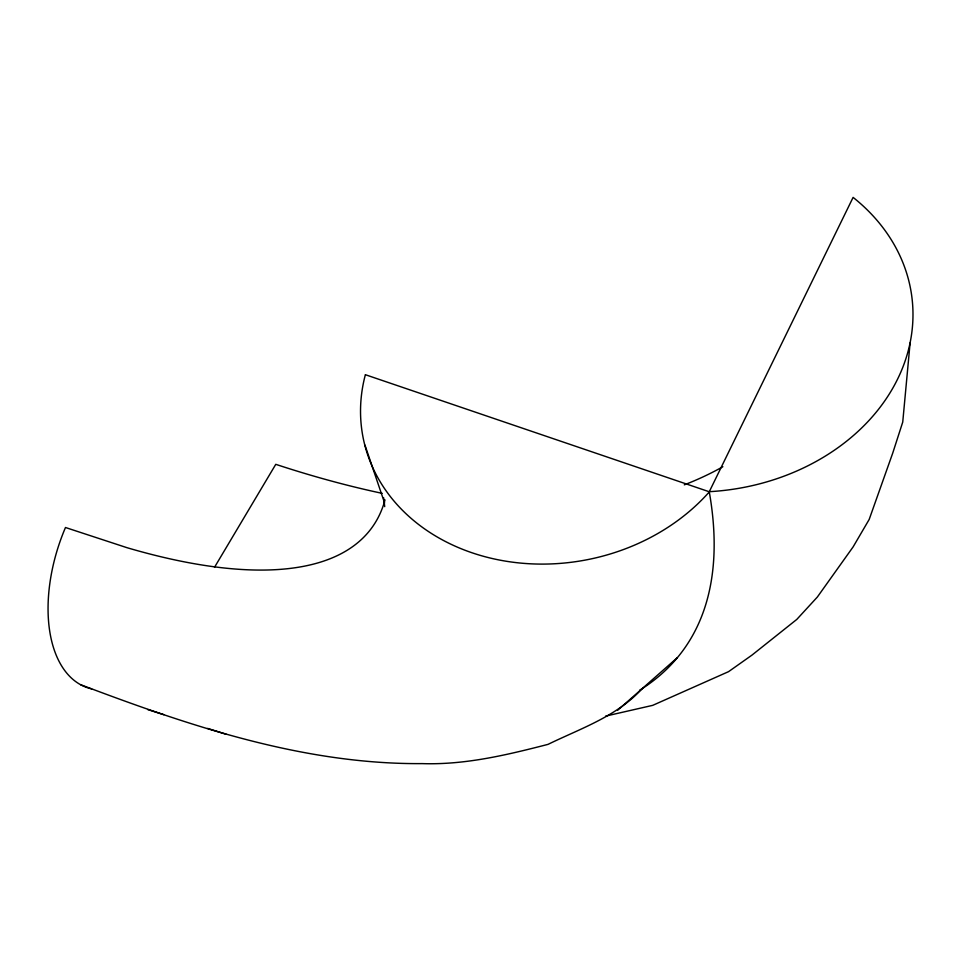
<?xml version="1.0" encoding="UTF-8"?>
<svg xmlns="http://www.w3.org/2000/svg" width="961" height="961" viewBox="0 0 961 961"><rect width="100%" height="100%" fill="white"/><g stroke="black" fill="none" stroke-linecap="round" stroke-linejoin="round"><path stroke-width="1.44" d="M910.103 342.909L902.739 422.071L892.733 453.087L869.176 519.457L853.128 546.881L817.355 597.033L796.801 619.413L751.995 655.09L728.582 671.643L652.711 705.35L605.634 716.113M639.594 690.286A1052.703 392.148 36.7 0 0 709.254 491.768L853.104 197.389A209.438 169.833 -5.8 0 1 897.694 378.898A209.438 169.833 -5.8 0 1 709.254 491.684M214.507 567.302L275.771 464.331A980.472 483.335 40.2 0 0 382.214 493.353M80.64 684.7C189.954 726.048 303.844 764.524 422.095 763.611C465.076 765.04 506.723 754.998 548.022 744.367C580.792 728.402 616.866 716.438 642.02 688.737M677.397 657.624L617.599 710.311M147.682 709.554L163.887 714.684M207.636 728.414L226.183 734.276M365.48 374.742L709.254 491.768M364.964 445.135L384.58 502.939M383.631 497.738L384.712 506.627M385.001 499.9A629.827 224.682 35.8 0 1 126.9 547.662L65.48 527.505A128.45 73.324 -70.9 0 0 91.619 688.869M709.362 491.84A196.248 162.938 -10.9 0 1 471.923 552.743A196.248 162.938 -10.9 0 1 365.36 374.73M722.864 466.722A980.472 483.335 40.2 0 1 684.292 484.849"/></g></svg>
